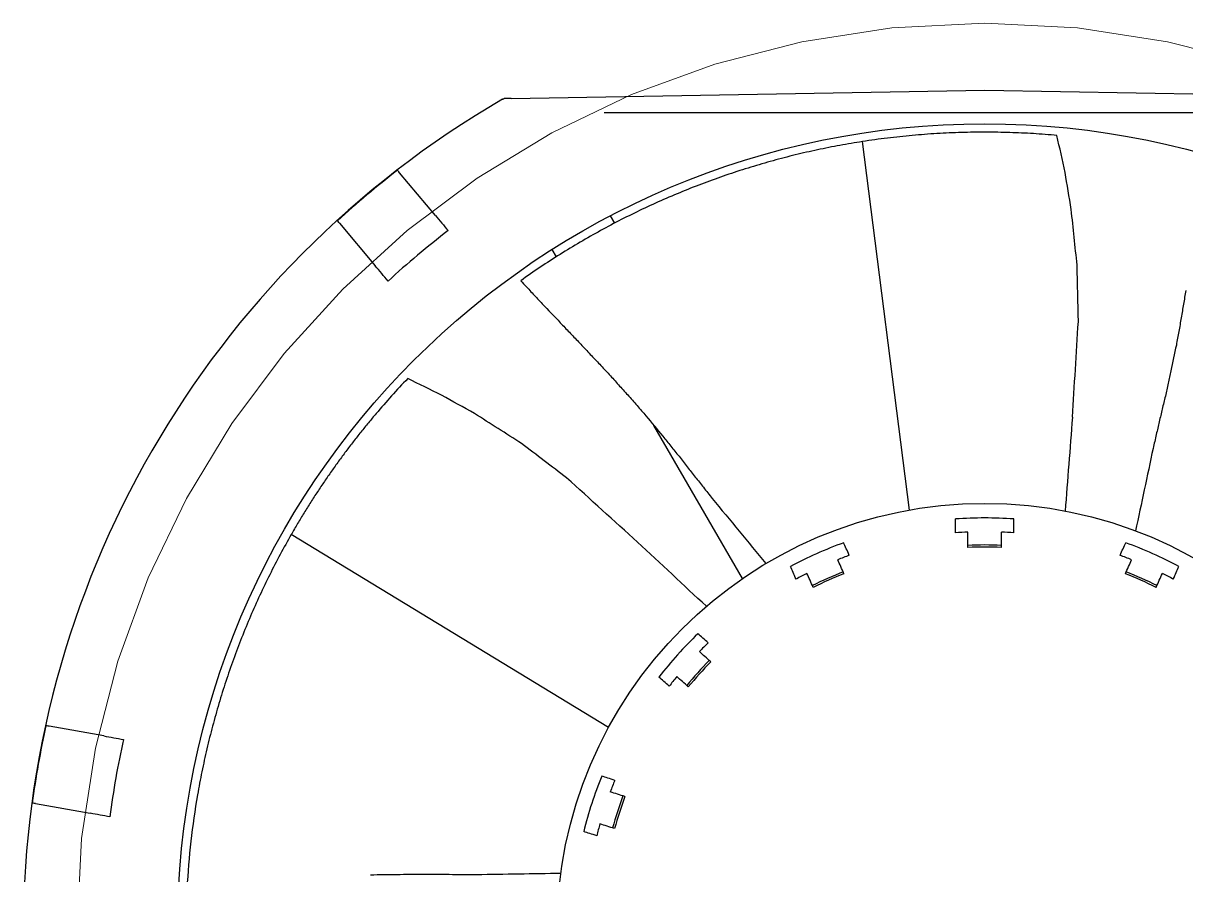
# Model space of a CAD drawing. Header units: inches. Extents: x 0 to 34.2, y 0 to 22.
# Drawn here: x 8.4375 to 8.8154, y 16.8308 to 17.1076 of the extents above; entities that cross this region are included whole.
import ezdxf
from ezdxf.enums import TextEntityAlignment as Align

# ---------------------------------------------------------------- set-up
doc = ezdxf.new("R2010")
doc.units = ezdxf.units.IN
doc.header["$MEASUREMENT"] = 0
doc.linetypes.add('SLD-Center', pattern=[0.7500000000000002, 0.6000000000000001, -0.05, 0.05, -0.05])
doc.linetypes.add('SLD-Solid', pattern=[0])
doc.layers.add('SYMS', color=7, linetype='Continuous')
doc.styles.add('WD', font='romans.shx', dxfattribs={"height": 0.185})

# ---------------------------------------------------------------- blocks, each defined once
blk = doc.blocks.new('HDV1_FAN_001')
at = {"color": 7, "linetype": 'SLD-Solid', "lineweight": 25}
for p, q in [((-0.1538891023863279, 0.270637470886425), (9.992007221626409e-16, 0.2733236151603813)), ((9.992007221626409e-16, 0.2733236151603813), (0.1538891023863184, 0.2706374708864194)), ((0.1236368695262982, 0.2659174356534498), (-0.1236368695262617, 0.265917435653453)), ((-0.0244690984483471, 0.1368604192683947), (-0.03972556222436785, 0.2566005903079245)), ((-0.178550947881904, 0.2326321497584458), (-0.1901802010629892, 0.2464913540161313)), ((-0.1202412334319718, 0.230129814681891), (-0.1216131931978122, 0.2325061187022658)), ((-0.209722151142551, 0.2300937109118183), (-0.1980928979617209, 0.2162345066542632)), ((-0.1391784063269398, 0.219198181861736), (-0.140549608732587, 0.2215731740957766)), ((-0.07876824720355513, 0.1145647169667669), (-0.1074930215668968, 0.1643174856000009)), ((-0.1222580178310113, 0.06620036417745878), (-0.2253869028426759, 0.1289291560020638)), ((-0.2863110249180769, 0.06343622861696657), (-0.3041280744719648, 0.0665778551698965)), ((-0.3085578749227516, 0.04145520840933437), (-0.2907408253689162, 0.0383135818564268))]:
    blk.add_line(p, q, dxfattribs=at)
at = {"color": 255, "linetype": 'SLD-Center', "lineweight": 18}
blk.add_circle((-8.881784197001252e-16, 5.551115123125783e-17), 0.2950528425655468, dxfattribs=at)
at = {"color": 7, "linetype": 'SLD-Solid', "lineweight": 25}
for centre, radius in [((-6.661338147750939e-16, -4.996003610813204e-16), 0.2623906705539673), ((-1.609823385706477e-15, -1.221245327087672e-15), 0.1390306122449147)]:
    blk.add_circle(centre, radius, dxfattribs=at)
for centre, radius, start, end in [((-6.661338147750939e-16, -1.221245327087672e-15), 0.3124999999999993, 120.1006977072913, 239.8116858201786), ((-8.881784197001252e-16, -1.221245327087672e-15), 0.3123609727995049, 127.6597051799447, 132.3402948200328), ((-8.881784197001252e-16, -1.221245327087672e-15), 0.286776149711978, 127.4507828305918, 132.5492171693765), ((-1.609823385706477e-15, -1.221245327087672e-15), 0.1342930029154283, 85.95397289333813, 94.04602710666086), ((-1.443289932012704e-15, -1.221245327087672e-15), 0.1298287172011875, 92.41316726460276, 94.18537181087245), ((-1.443289932012704e-15, -1.221245327087672e-15), 0.129828717201186, 85.81462818912743, 87.58683273539748), ((-1.609823385706477e-15, -1.221245327087672e-15), 0.134293002915438, 109.9539728933506, 118.0460271066188), ((-1.609823385706477e-15, -1.054711873393899e-15), 0.1255098916433079, 87.50374336623622, 92.49625663376356), ((-1.609823385706477e-15, -1.221245327087672e-15), 0.1248388773990889, 87.49031731661893, 92.50968268338234), ((-1.609823385706477e-15, -1.221245327087672e-15), 0.134293002915438, 61.9539728933805, 70.04602710664861), ((-1.443289932012704e-15, -1.221245327087672e-15), 0.1298287172011917, 109.8146281891611, 111.5868327353443), ((-1.609823385706477e-15, -1.221245327087672e-15), 0.1298287172011975, 68.41316726465583, 70.18537181083865), ((-1.443289932012704e-15, -1.221245327087672e-15), 0.1298287172012981, 116.4131672646354, 118.1853718108061), ((-1.609823385706477e-15, -1.054711873393899e-15), 0.1255098916432928, 111.5037433661807, 116.4962566337932), ((-1.609823385706477e-15, -1.221245327087672e-15), 0.1248388773990848, 111.4903173165617, 116.5096826834187), ((-1.609823385706477e-15, -1.221245327087672e-15), 0.1248388773990941, 63.49031731658281, 68.50968268343887), ((-1.609823385706477e-15, -1.054711873393899e-15), 0.1255098916432928, 63.50374336619969, 68.49625663379032), ((-1.609823385706477e-15, -1.221245327087672e-15), 0.1298287172012279, 61.81462818919386, 63.5868327353632), ((8.570921750106208e-14, 4.651834473179406e-14), 0.1342930029155098, 133.9539728933604, 142.0460271066847), ((-1.443289932012704e-15, -1.221245327087672e-15), 0.1298287172012123, 133.8146281891176, 135.5868327354327), ((-1.609823385706477e-15, -1.054711873393899e-15), 0.1255098916432997, 135.5037433662739, 140.4962566337882), ((7.960299086562372e-14, 4.296563105299356e-14), 0.1248388773991117, 135.4903173166959, 140.5096826834463), ((-1.443289932012704e-15, -1.221245327087672e-15), 0.1298287172011785, 140.4131672646257, 142.1853718108486), ((-8.881784197001252e-16, -1.221245327087672e-15), 0.3123609727995064, 167.6597051799694, 172.3402948200319), ((-8.881784197001252e-16, -1.221245327087672e-15), 0.2867761497119131, 167.4507828306207, 172.5492171693785), ((8.570921750106208e-14, 4.651834473179406e-14), 0.134293002915516, 157.9539728933769, 166.0460271066868), ((-1.443289932012704e-15, -1.221245327087672e-15), 0.1298287172011873, 157.814628189122, 159.5868327353157), ((-1.609823385706477e-15, -1.054711873393899e-15), 0.1255098916433377, 159.5037433661508, 164.4962566337848), ((7.960299086562372e-14, 4.296563105299356e-14), 0.1248388773991329, 159.4903173165631, 164.5096826834374), ((-1.443289932012704e-15, -1.221245327087672e-15), 0.1298287172011649, 164.4131672646265, 166.1853718108699)]:
    blk.add_arc(centre, radius, start, end, dxfattribs=at)
for points, knots in [([(-0.1567253976004602, 0.2703579104575091), (-0.1567046768673043, 0.2703699221835096), (-0.1566903089586187, 0.2703777824141302), (-0.1566689103764582, 0.2703893767663115), (-0.156660712517146, 0.2703936973091563), (-0.1566383176026975, 0.2704053610351001), (-0.1566267599286864, 0.2704111483813914), (-0.1565954549987476, 0.2704265590932326), (-0.1565793007479606, 0.2704340755349902), (-0.1565350856432688, 0.2704541412060166), (-0.1565120329155959, 0.2704637667187873), (-0.1564489683591925, 0.2704891107978971), (-0.1564158620387295, 0.2705008047409802), (-0.1563249996534867, 0.2705309644346821), (-0.1562769653165661, 0.2705437752299213), (-0.1562329927948307, 0.2705542290693407)], [0, 0, 0, 0, 0.01562499999999785, 0.01562499999999785, 0.0312499999999957, 0.0312499999999957, 0.06249999999999957, 0.06249999999999957, 0.124999999999999, 0.124999999999999, 0.2500000000000005, 0.2500000000000005, 0.5000000000000032, 0.5000000000000032, 1, 1, 1, 1]), ([(-0.1558433479178718, 0.2706033594037623), (-0.1559316005814027, 0.2706018189477835), (-0.156015086587191, 0.2705937314367854), (-0.1561607292741958, 0.2705713837299302), (-0.1562261576985755, 0.2705558540159198), (-0.1562329927954168, 0.2705542290692013)], [0, 0, 0, 0, 0.5, 0.5, 1, 1, 1, 1]), ([(-0.1538891023863301, 0.2706374708864787), (-0.1542347330676992, 0.2706314378804942), (-0.1545744087193606, 0.27062550881994), (-0.1552387542688183, 0.2706139126252393), (-0.1555724603664874, 0.2706080877636375), (-0.1558433479177946, 0.2706033594038412)], [0, 0, 0, 0, 0.5, 0.5, 1, 1, 1, 1]), ([(0.02349426265536697, 0.258592348809275), (0.0209363165133083, 0.2588247495697636), (0.01837508255819414, 0.2590190934909894), (0.01326552591568447, 0.2593309859505697), (0.01072362646678082, 0.2594484503796677), (0.006897927330829945, 0.2595689304811036), (0.005619757165340522, 0.2595998617217337), (0.003022705763103484, 0.2596430879619374), (0.00170321071957269, 0.2596552161905849), (-0.0009417675844626272, 0.2596590943825222), (-0.002266651970742162, 0.2596509049553954), (-0.004909817716802878, 0.2596143752670485), (-0.006228393867014848, 0.2595860753174467), (-0.008865572975357783, 0.2595093929026393), (-0.01018406393410992, 0.2594610576697934), (-0.01284404880620293, 0.2593429891391046), (-0.0141843217196439, 0.2592731898030908), (-0.01686183129178132, 0.2591128336821691), (-0.01819931081801907, 0.2590223131733059), (-0.020867840837135, 0.2588209938445821), (-0.02219878718673124, 0.2587102522741672), (-0.02486920115448815, 0.2584672196203274), (-0.02621352335216776, 0.2583344408675001), (-0.028917643807297, 0.2580457362978371), (-0.03027269694118218, 0.2578902854776894), (-0.03297440684613473, 0.2575587777906285), (-0.03432105089864501, 0.2573827837972881), (-0.03701460353725938, 0.2570092431314649), (-0.03836084608060597, 0.2568118685283782), (-0.03972556222436785, 0.2566005903079245)], [0, 0, 0, 0, 0.1249999999999997, 0.1249999999999997, 0.2499999999999994, 0.2499999999999994, 0.3124999999999993, 0.3124999999999993, 0.3749999999999993, 0.3749999999999993, 0.4374999999999994, 0.4374999999999994, 0.4999999999999994, 0.4999999999999994, 0.5624999999999996, 0.5624999999999996, 0.6249999999999996, 0.6249999999999996, 0.6874999999999998, 0.6874999999999998, 0.7499999999999999, 0.7499999999999999, 0.8125000000000001, 0.8125000000000001, 0.8750000000000001, 0.8750000000000001, 0.9375, 0.9375, 1, 1, 1, 1]), ([(-0.03972556222436785, 0.2566005903079244), (-0.042161116834109, 0.2562235304730895), (-0.04460407275281031, 0.255809686380786), (-0.04947617266048787, 0.2549121952579825), (-0.05190539706938513, 0.2544286351532311), (-0.05674259830797662, 0.253393721643071), (-0.05915049928962501, 0.252842490839862), (-0.06395856471664108, 0.2516692447235159), (-0.06636084211777238, 0.2510467736264835), (-0.0711863880746153, 0.249721328820221), (-0.07360579836886794, 0.2490190835532552), (-0.078418887214871, 0.2475455425880315), (-0.08081323965199272, 0.2467742226086008), (-0.08557362168004656, 0.2451641326126031), (-0.08793973471506822, 0.2443254151328512), (-0.09265465445164078, 0.2425766279550518), (-0.09500593899967824, 0.2416655878523259), (-0.09969708305807612, 0.2397683807905703), (-0.1020347214070539, 0.2387830445912505), (-0.1066834551113893, 0.2367426179680761), (-0.1089946082532798, 0.235687480745961), (-0.1135766912100518, 0.2335139148368686), (-0.1158493235968268, 0.23239481349214), (-0.1203664612863268, 0.2300876574553619), (-0.1226119249683664, 0.2288990309784017), (-0.1293015140026089, 0.2252309278597814), (-0.1336861096722828, 0.2226570112065382), (-0.1423470113705265, 0.2172221188383388), (-0.1466094076392513, 0.2143691309844426), (-0.1507969339811458, 0.2113818060815639)], [0, 0, 0, 0, 0.06249999999999994, 0.06249999999999994, 0.1249999999999999, 0.1249999999999999, 0.1874999999999998, 0.1874999999999998, 0.2499999999999998, 0.2499999999999998, 0.3124999999999997, 0.3124999999999997, 0.3749999999999997, 0.3749999999999997, 0.4374999999999996, 0.4374999999999996, 0.4999999999999996, 0.4999999999999996, 0.5624999999999996, 0.5624999999999996, 0.6249999999999994, 0.6249999999999994, 0.6874999999999996, 0.6874999999999996, 0.7499999999999998, 0.7499999999999998, 0.8749999999999999, 0.8749999999999999, 1, 1, 1, 1]), ([(-0.1901802010629345, 0.246491354016177), (-0.1903256945359388, 0.2466647463853285), (-0.190467765215216, 0.2468340596277595), (-0.1907035927029326, 0.2471151078834779), (-0.1907947860836809, 0.2472237879226056), (-0.1908433208233657, 0.2472816293729905)], [0, 0, 0, 0, 0.5, 0.5, 1, 1, 1, 1]), ([(-0.2097221511425693, 0.2300937109118051), (-0.2098676446155805, 0.2302671032809653), (-0.2100097152948678, 0.2304364165234082), (-0.2102455427826, 0.2307174647791451), (-0.2103367361633564, 0.2308261448182823), (-0.210385270903041, 0.230883986268667)], [0, 0, 0, 0, 0.5, 0.5, 1, 1, 1, 1]), ([(0.06535840148996669, 0.2082094316043315), (0.06511401304060643, 0.2067338099565277), (0.06486965744088402, 0.2052583866554006), (0.06462533817894234, 0.2037831827624158), (0.06438094650201737, 0.2023075416265214), (0.06413659071555727, 0.2008321171978688), (0.06389227483371235, 0.1993569337139684)], [-0.001238074686133396, -0.001238074686133396, -0.001238074686133396, -0.001238074686133396, 0, 0, 0, 0.001238441747184679, 0.001238441747184679, 0.001238441747184679, 0.001238441747184679]), ([(-0.1875272062565647, 0.1795982465226926), (-0.1893037578209489, 0.1777432632024762), (-0.1910526052681975, 0.1758619813153194), (-0.1944822090708904, 0.1720616308385513), (-0.1961588948433706, 0.1701475316977538), (-0.1986383743759006, 0.1672315977854239), (-0.1994594834568456, 0.1662515694231781), (-0.2011125141565115, 0.1642480639952523), (-0.2019446880907534, 0.1632240030561182), (-0.2035968371820258, 0.1611584937606798), (-0.2044164863335622, 0.1601175514125586), (-0.2060359131604461, 0.1580282653307754), (-0.206835906151515, 0.1569797162545543), (-0.2084202077051989, 0.1548700758991242), (-0.2092044833650941, 0.1538091016334427), (-0.2107706471115646, 0.1516558271927423), (-0.2115517222864536, 0.1505644404597312), (-0.2130957507353157, 0.1483710987755666), (-0.2138588837964875, 0.1472689765606537), (-0.21536528726014, 0.1450571152314123), (-0.2161085374897604, 0.1439474932340346), (-0.2175835027853588, 0.1417081511416317), (-0.2183178633568712, 0.1405743315265975), (-0.219778136561942, 0.1382801606674639), (-0.2205014620267285, 0.1371238154659238), (-0.2219267674536274, 0.1348048419436079), (-0.2226287886423861, 0.1336422627676347), (-0.2240161453908207, 0.1313034597193403), (-0.2247012002088999, 0.1301278638637309), (-0.2253869028426758, 0.1289291560020638)], [0, 0, 0, 0, 0.125, 0.125, 0.25, 0.25, 0.3125, 0.3125, 0.375, 0.375, 0.4375, 0.4375, 0.5, 0.5, 0.5625, 0.5625, 0.625, 0.625, 0.6875, 0.6875, 0.75, 0.75, 0.8125, 0.8125, 0.875, 0.875, 0.9375, 0.9375, 1, 1, 1, 1]), ([(-0.1220343915291764, 0.1809157134293277), (-0.1210330778582733, 0.1798046077154105), (-0.1200318987795246, 0.1786936513514086), (-0.1190308685846135, 0.1775828601960595), (-0.1180295416894931, 0.1764717398079162), (-0.1170283618454596, 0.1753607825947175), (-0.1160273454993658, 0.1742500068066807)], [-0.00123807468618223, -0.00123807468618223, -0.00123807468618223, -0.00123807468618223, 0, 0, 0, 0.001238441747166965, 0.001238441747166965, 0.001238441747166965, 0.001238441747166965]), ([(0.05770589063087961, 0.1696806017495047), (0.05738544171993676, 0.168304434009924), (0.05706504471119833, 0.1669284891643429), (0.05674470793768338, 0.1655528029989085), (0.05642425096299258, 0.164176600629565), (0.05610385324352307, 0.162800652731749), (0.05578352520142166, 0.1614250040633675)], [-0.001169420725403646, -0.001169420725403646, -0.001169420725403646, -0.001169420725403646, 0, 0, 0, 0.001169859785887662, 0.001169859785887662, 0.001169859785887662, 0.001169859785887662]), ([(-0.09668260182327293, 0.1509104070211661), (-0.09580646727852349, 0.1498018433436138), (-0.09493047463866455, 0.1486934592168027), (-0.09405464668684793, 0.1475852834680121), (-0.09317849009469459, 0.1464766918941152), (-0.0923024955111782, 0.1453683053080158), (-0.09142669143129456, 0.1442601597641269)], [-0.00116942072535784, -0.00116942072535784, -0.00116942072535784, -0.00116942072535784, 0, 0, 0, 0.001169859785825417, 0.001169859785825417, 0.001169859785825417, 0.001169859785825417]), ([(-0.2253869028426758, 0.1289291560020638), (-0.226610649054056, 0.1267898697692115), (-0.2278102508155493, 0.124621862350597), (-0.2301462686065651, 0.1202531246947435), (-0.2312828027383751, 0.1180523857799961), (-0.2334896204162952, 0.1136252515452506), (-0.2345599525261822, 0.1113989919668642), (-0.2366404515361531, 0.1069083880576448), (-0.2376515794964058, 0.1046421075748705), (-0.2396239837110758, 0.1000429425061127), (-0.2405834238979219, 0.09771352860671367), (-0.2424322749915245, 0.09303176645456124), (-0.2433220870751533, 0.09067887619794368), (-0.245031317674123, 0.08595318496724502), (-0.2458508292909382, 0.08358035151012067), (-0.2474232767915312, 0.07880372785178841), (-0.2481769988943989, 0.07639739535475537), (-0.2496185831642168, 0.07154682198609713), (-0.2503057099737896, 0.0691048356585861), (-0.2516088782583354, 0.06419812410394232), (-0.2522249191742691, 0.0617333245192398), (-0.2533824389121401, 0.05679571163036956), (-0.2539244533652845, 0.05432114780664044), (-0.2549370354237626, 0.04935101909011314), (-0.2554077535293771, 0.04685434840414693), (-0.2567108055717774, 0.03933719220578158), (-0.2574321871843399, 0.03430436648920332), (-0.2585830011108126, 0.02414440090919889), (-0.2590100059925695, 0.01903311648382722), (-0.2592853013043246, 0.01389660994430353)], [0, 0, 0, 0, 0.06250000000000008, 0.06250000000000008, 0.1250000000000002, 0.1250000000000002, 0.1875000000000002, 0.1875000000000002, 0.2500000000000003, 0.2500000000000003, 0.3125000000000004, 0.3125000000000004, 0.3750000000000005, 0.3750000000000005, 0.4375000000000006, 0.4375000000000006, 0.5000000000000007, 0.5000000000000007, 0.5625000000000008, 0.5625000000000008, 0.6250000000000009, 0.6250000000000009, 0.6875000000000008, 0.6875000000000008, 0.7500000000000008, 0.7500000000000008, 0.8750000000000004, 0.8750000000000004, 1, 1, 1, 1]), ([(-0.3041280744719572, 0.0665778551699241), (-0.3043509834049721, 0.06661716002905554), (-0.304568648313762, 0.0666555402252288), (-0.3049299569867738, 0.06671924869264456), (-0.3050696733519203, 0.06674388445746643), (-0.3051440328871894, 0.06675699604980756)], [0, 0, 0, 0, 0.5, 0.5, 1, 1, 1, 1]), ([(-0.3085578749227575, 0.04145520840934619), (-0.3087807838557473, 0.0414945132684732), (-0.3089984487645281, 0.04153289346468736), (-0.3093597574374973, 0.04159660193209574), (-0.3094994738026328, 0.04162123769691572), (-0.3095738333378921, 0.0416343492892548)], [0, 0, 0, 0, 0.5, 0.5, 1, 1, 1, 1]), ([(-0.1782671234952996, 0.01850159785965855), (-0.17685415255811, 0.01849540928195603), (-0.1754414104755945, 0.01848922170659895), (-0.1740289339908907, 0.01848303529451595), (-0.1726159274971839, 0.01847684656108173), (-0.1712031822801237, 0.01847065897199579), (-0.1697907442945246, 0.01846447272853236)], [-0.00116942072540011, -0.00116942072540011, -0.00116942072540011, -0.00116942072540011, 0, 0, 0, 0.001169859785838625, 0.001169859785838625, 0.001169859785838625, 0.001169859785838625])]:
    blk.add_open_spline(points, degree=3, knots=knots, dxfattribs=at)
for points in [[(0.02613839428835257, 0.2466019350940556), (0.02525915144552437, 0.2505890608898942), (0.02437768383512512, 0.2545862753981335), (0.02349426265532439, 0.2585923488092549)], [(0.02814444208620431, 0.2345373846253596), (0.02747733222286297, 0.2385494428738548), (0.02680857890110194, 0.2425713850279418), (0.026138394288305, 0.2466019350940402)], [(0.03005163859998128, 0.2164636773280153), (0.02941807318062284, 0.2224677130215771), (0.02878218738042049, 0.2284937379983057), (0.02814444208622874, 0.2345373846253683)], [(-0.1785509478818978, 0.2326321497584505), (-0.1771439982205539, 0.2309554124449458), (-0.1757546017321565, 0.2292995941884092), (-0.1743827587154119, 0.22766469534473)], [(-0.1939247087951247, 0.2112670522404513), (-0.1952965518118924, 0.2129019510841583), (-0.1966859483003345, 0.2145577693407956), (-0.1980928979617034, 0.2162345066543302)], [(0.0304497868108739, 0.198104615699371), (0.03031744636485778, 0.2042069824507585), (0.03018470030690301, 0.2103280524246545), (0.03005163859996557, 0.2164636773280125)], [(-0.150796933985318, 0.211381806086934), (-0.1501642914500851, 0.210708119383292), (-0.1495316794597974, 0.2100344652062699), (-0.148899099599934, 0.2093608452442091)], [(-0.1488990995974755, 0.2093608452466282), (-0.1479477372120953, 0.2083318850747198), (-0.1469964421750012, 0.2073029977443544), (-0.1460452198718502, 0.2062741890804695)], [(-0.146045219871747, 0.2062741890805716), (-0.1450574755634702, 0.2052223627119023), (-0.1440698143781334, 0.204170624858955), (-0.1430822433134419, 0.2031189829734256)], [(-0.1430822433134386, 0.2031189829734293), (-0.1411200371132977, 0.2010743066121624), (-0.1391582127312752, 0.1990300281165635), (-0.1371968378440345, 0.1969862180076997)], [(-0.1371968378440495, 0.1969862180076845), (-0.1362090726861968, 0.1959343694367777), (-0.1352214108008321, 0.1948826308383867), (-0.1342338612857478, 0.1938310119005423)], [(0.02852192091041045, 0.1670197040955061), (0.02916200163182769, 0.1773403662535582), (0.02980500991994489, 0.1877082324998501), (0.03044978681086224, 0.1981046156993696)], [(0.06389227483382709, 0.199356933713954), (0.06362894432254579, 0.1978575403409593), (0.06336565323283627, 0.1963583714328136), (0.06310240627813607, 0.1948594538276422)], [(-0.1342338612857445, 0.1938310119005459), (-0.1332528375844448, 0.1928087564557582), (-0.1322719331509787, 0.1917866252915481), (-0.1312911585510212, 0.1907646294176587)], [(0.06310240627806818, 0.1948594538276515), (0.06283426657805169, 0.1934027470351132), (0.06256616672412918, 0.191946256712108), (0.06229811159502519, 0.1904900093629949)], [(-0.131291158551029, 0.190764629417651), (-0.1302602445107048, 0.1896602951112102), (-0.1292294580512943, 0.1885560974718182), (-0.1281988115018665, 0.1874520497066037)], [(0.06229811159511939, 0.1904900093629818), (0.0617046598587192, 0.1876995657431284), (0.06111134659912798, 0.1849097732490613), (0.06051820805925578, 0.1821208022969925)], [(-0.128198811501828, 0.1874520497066425), (-0.1271746346439089, 0.1863773042687521), (-0.1261506053644993, 0.1853027136960377), (-0.1251267381874767, 0.1842282932294916)], [(-0.1251267381873455, 0.1842282932296249), (-0.1240958004441306, 0.1831239333628947), (-0.1230650130229208, 0.1820197345239189), (-0.1220343915290645, 0.1809157134294389)], [(0.06051820823624865, 0.1821208022666327), (0.06021670935457957, 0.1807684359024252), (0.05991524835077205, 0.1794162394385032), (0.05961383008245008, 0.1780642346636276)], [(-0.1765041342182816, 0.1741896112056143), (-0.1801695936358825, 0.1759881237427891), (-0.1838443278463469, 0.1777911870959311), (-0.1875272062565843, 0.1795982465226149)], [(0.05961383008236515, 0.1780642346636421), (0.05931712931903022, 0.1766691308982105), (0.05902047641475749, 0.175274252168796), (0.05872387837059073, 0.1738796313947028)], [(-0.1658209384959948, 0.1682358783480248), (-0.1693736281406899, 0.1702157882570087), (-0.172935070013511, 0.1722005757727995), (-0.1765041342183052, 0.1741896112055521)], [(-0.1160273452484069, 0.1742500070511383), (-0.1150192561934406, 0.173109270490476), (-0.1140113180532119, 0.1719687047023835), (-0.1130035488718317, 0.1708283301052725)], [(0.05872387837063142, 0.173879631394696), (0.05838450298907383, 0.1724797640355495), (0.0580451717048503, 0.1710800785706196), (0.05770589098704693, 0.1696806016838138)], [(-0.1130035488717466, 0.1708283301053534), (-0.1120318320090596, 0.1697104482167471), (-0.1110602595454351, 0.1685927324476178), (-0.1100888491609812, 0.1674752031375032)], [(-0.1505012275496527, 0.1584582124441283), (-0.1555903932544848, 0.1617063260779806), (-0.160698197606967, 0.1649663356588427), (-0.1658209384959914, 0.1682358783480372)], [(-0.1100888491610889, 0.1674752031374044), (-0.1082772035946253, 0.1652714107469779), (-0.106465980759922, 0.163068132592368), (-0.1046552912966541, 0.1608655032621926)], [(0.02852192091042527, 0.1670197040955073), (0.02772661401764304, 0.1567985571557858), (0.02693524818733939, 0.1466280600709301), (0.02615099905729801, 0.1365490255897105)], [(-0.1046552911624516, 0.1608655033812408), (-0.1037859500410766, 0.1597865954271633), (-0.1029167181366335, 0.1587078230182856), (-0.1020476094555823, 0.1576292035375216)], [(0.05578352520116742, 0.1614250040634121), (0.05543478964238813, 0.1599158419245338), (0.05508613829641429, 0.1584070442187467), (0.05473758523894412, 0.1568986718589975)], [(-0.1358992938304957, 0.147322809552994), (-0.140752829192798, 0.1510241050626151), (-0.1456212402181903, 0.1547367447205502), (-0.1505012275495813, 0.1584582124442587)], [(-0.1020476094555498, 0.1576292035375506), (-0.1011418633105472, 0.1565274005695942), (-0.10023626326615, 0.1554257753270207), (-0.09933083069462734, 0.1543243538083178)], [(0.05473758523907069, 0.1568986718589764), (0.05283275325475278, 0.1479420424803515), (0.05093209526451153, 0.1390050394615746), (0.04903729118264316, 0.130095561856139)], [(-0.09933083069461879, 0.1543243538083252), (-0.09844796741148953, 0.1531862164284309), (-0.09756521884474734, 0.1520482269344102), (-0.09668260182330168, 0.1509104070211411)], [(-0.1127981360372461, 0.1264344179212459), (-0.1204680708301499, 0.1333696807845427), (-0.1281730859573574, 0.1403366637792746), (-0.1358992938305734, 0.1473228095528734)], [(-0.09142669115977531, 0.1442601600042042), (-0.09046421375183811, 0.1430465603622804), (-0.0895019687633396, 0.1418332537808948), (-0.08853999504188503, 0.1406202892434728)], [(-0.08853999504191334, 0.1406202892434463), (-0.08272506353337805, 0.1335466645526799), (-0.07692287408811926, 0.1264885400571044), (-0.07113855502540745, 0.119452154145901)], [(-0.009475363311482021, 0.1294824825998383), (-0.009475384881543869, 0.1311452867802908), (-0.009475404237184515, 0.13263738450503), (-0.009475421372275084, 0.1339583032956528)], [(0.009475363311479357, 0.1294824825998439), (0.009475384881541427, 0.1311452867802956), (0.009475404237182017, 0.1326373845050304), (0.009475421372272419, 0.1339583032956527)], [(-0.005466472303208791, 0.1247191364259232), (-0.005466472303208958, 0.1264443537153219), (-0.005466472303208958, 0.1281091807816436), (-0.005466472303208958, 0.1297135825218678)], [(0.005466472303206293, 0.1247191364259234), (0.005466472303206293, 0.1264443537153254), (0.005466472303206293, 0.1281091807816472), (0.005466472303206293, 0.1297135825218745)], [(-0.09045344588565607, 0.1055825992699931), (-0.09784458102125393, 0.1124799251415808), (-0.1053027873098012, 0.1194398410740979), (-0.1127981360372028, 0.1264344179213114)], [(-0.04400909519714702, 0.1221421112886047), (-0.04468539888236123, 0.1236611672679315), (-0.04529227201980934, 0.1250242742393826), (-0.04582952244079574, 0.1262310005699319)], [(0.04400909519713803, 0.1221421112885909), (0.04468539888235556, 0.1236611672679252), (0.04529227201980424, 0.1250242742393775), (0.04582952244079308, 0.1262310005699319)], [(-0.06132144542236773, 0.1144341563582101), (-0.06199778851804982, 0.115953194790879), (-0.06260469702001292, 0.1173162860170354), (-0.06314197874837013, 0.1185229984086543)], [(-0.04573397193513973, 0.1161600151570863), (-0.04643568102401641, 0.1177360795752864), (-0.04711282719627208, 0.1192569747794809), (-0.04776539617424558, 0.1207226687015183)], [(0.0457339719351445, 0.1161600151571032), (0.0464356810240158, 0.117736079575291), (0.04711282719627308, 0.1192569747794892), (0.04776539617424158, 0.1207226687015157)], [(0.06132144542236878, 0.1144341563582191), (0.0619977885180501, 0.1159531947908858), (0.06260469702001065, 0.1173162860170365), (0.0631419787483673, 0.1185229984086541)], [(-0.05572171381918672, 0.1117131859688935), (-0.05642342290807378, 0.1132892503871166), (-0.05710056908034089, 0.1148101455913366), (-0.05775313805832194, 0.1162758395133908)], [(0.05572171381919166, 0.1117131859689103), (0.05642342290806407, 0.1132892503871007), (0.05710056908033562, 0.1148101455913309), (0.05775313805830373, 0.1162758395133564)], [(-0.08988398133594644, 0.09368225930937801), (-0.0911196712252591, 0.09479490850859329), (-0.09222850297708574, 0.09579333114793631), (-0.09321012547560359, 0.09667721107311333)], [(-0.08902659694606907, 0.08751577198688287), (-0.09030868324751784, 0.08867016767784719), (-0.09154589086714493, 0.08978415442219656), (-0.0927381937183881, 0.09085770873148441)], [(-0.1025644925320749, 0.07959912488046678), (-0.1038002112877729, 0.08071174202033116), (-0.1049090689425115, 0.08171013589162507), (-0.1058907143722621, 0.08259399034910064)], [(-0.09634216479984203, 0.0793910107754302), (-0.09762425110128636, 0.08054540646639041), (-0.09886145872093421, 0.0816593932107581), (-0.1000537615721717, 0.08273294752004101)], [(-0.2863110249181231, 0.06343622861696158), (-0.284155452978448, 0.06305614312513852), (-0.2820267740599631, 0.06268079959854422), (-0.2799249886203163, 0.06231019811787408)], [(-0.1202171105314535, 0.04902389361884035), (-0.1217985246171192, 0.04953774888327828), (-0.1232175879000139, 0.04999885084581646), (-0.1244738510283179, 0.05040705349675384)], [(-0.1169257145634673, 0.04373925678463791), (-0.1185664937086082, 0.0442723782460625), (-0.1201498383385605, 0.04478683810225892), (-0.121675715068384, 0.0452826255058022)], [(-0.28435478907107, 0.03718755135733021), (-0.2864565745107341, 0.03755815283800334), (-0.2885852534292999, 0.03793349636461224), (-0.2907408253689917, 0.03831358185643829)], [(-0.1203041802455241, 0.03334140857419865), (-0.1219449593906494, 0.03387453003561808), (-0.1235283040205751, 0.03438898989180583), (-0.125054180750385, 0.03488477729534467)], [(-0.1260732071137389, 0.03100068157555524), (-0.1276546345304217, 0.03151449581129329), (-0.1290737097757344, 0.03197556095720744), (-0.1303299834940975, 0.03238373101526348)], [(-0.19957666109586, 0.01834815307755222), (-0.1967241242886772, 0.01839051253564727), (-0.1938722530961867, 0.01843286210953055), (-0.1910212217267164, 0.01847519921225216)], [(-0.1910212217364691, 0.01847519939144804), (-0.1896356722078694, 0.01848218954263076), (-0.1882502967484179, 0.01848917881562778), (-0.1868651176815084, 0.01849616709781698)], [(-0.1868651176815084, 0.0184961670978146), (-0.1854389699492429, 0.01851734503492303), (-0.184013052260515, 0.01853851955594255), (-0.182587398267152, 0.01855969016115183)], [(-0.1825873982671522, 0.01855969016115278), (-0.1811471103787411, 0.01854032342113976), (-0.1797070096366589, 0.01852095919757812), (-0.1782671234952985, 0.01850159785963135)], [(-0.1697907443128159, 0.01846447309052612), (-0.168241819057308, 0.0184603012289366), (-0.1666932678369049, 0.01845613037476995), (-0.1651451531694763, 0.01845196069641108)], [(-0.1651451531694773, 0.01845196069642974), (-0.1559892201970121, 0.01858792436133205), (-0.1468533503116344, 0.01872359009364133), (-0.1377456183371751, 0.01885883798393484)]]:
    blk.add_open_spline(points, degree=3, dxfattribs=at)
at = {"style": 'WD', "width": 0.7}
for tag, height, p in [('INST', 0.125, (0, 1.1696)), ('LOC', 0.125, (0, 1)), ('DESC1', 0.125, (0, 0.84375)), ('DESC2', 0.125, (0, 0.6875)), ('DESC3', 0.125, (0, 0.5395729347209293)), ('XREF', 0.05208333333333334, (5.551115123125783e-17, 0.1432291666666667))]:
    blk.add_attdef(tag, text='', height=height, dxfattribs=at).set_placement(p, align=Align.CENTER)
at = {"style": 'WD'}
blk.add_attdef('TAG1', text='', height=0.125, dxfattribs=at).set_placement((0, 0.375), align=Align.CENTER)
for tag, p, height, flags in [('FAMILY', (0.08528733303267699, 0.2978520121776516), 0.004166666666666667, 9), ('X8TERM01', (-0.1875, -0.25), 0.005, 1), ('X8TERM02', (0.1875, -0.25), 0.005, 1), ('X8TERM03', (0, -0.3125), 0.005, 1)]:
    blk.add_attdef(tag, p, '', height=height, dxfattribs=dict(at, flags=flags))
at = {"style": 'WD', "flags": 9}
for tag, p in [('CAT', (0.09572619384032283, 0.2794451722360837)), ('MFG', (0.09491575815702336, 0.2713444415246458)), ('ASSYCODE', (0.09582116856206929, 0.2641073390231269))]:
    blk.add_attdef(tag, text='', height=0.004166666666666667, dxfattribs=at).set_placement(p, align=Align.CENTER)
at = {"style": 'WD', "width": 0.8}
for tag, p in [('TERM01', (-0.2225, -0.265)), ('TERM02', (0.1525, -0.265)), ('TERM03', (-0.03500000000000003, -0.3275))]:
    blk.add_attdef(tag, text='', height=0.125, dxfattribs=at).set_placement(p, align=Align.TOP_RIGHT)

msp = doc.modelspace()

# ---------------------------------------------------------------- block references
at = {"layer": 'SYMS'}
msp.add_blockref('HDV1_FAN_001', (8.75, 16.8125), dxfattribs=at)

doc.saveas('drawing.dxf')
